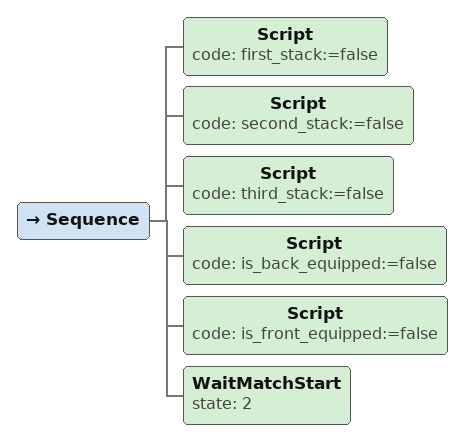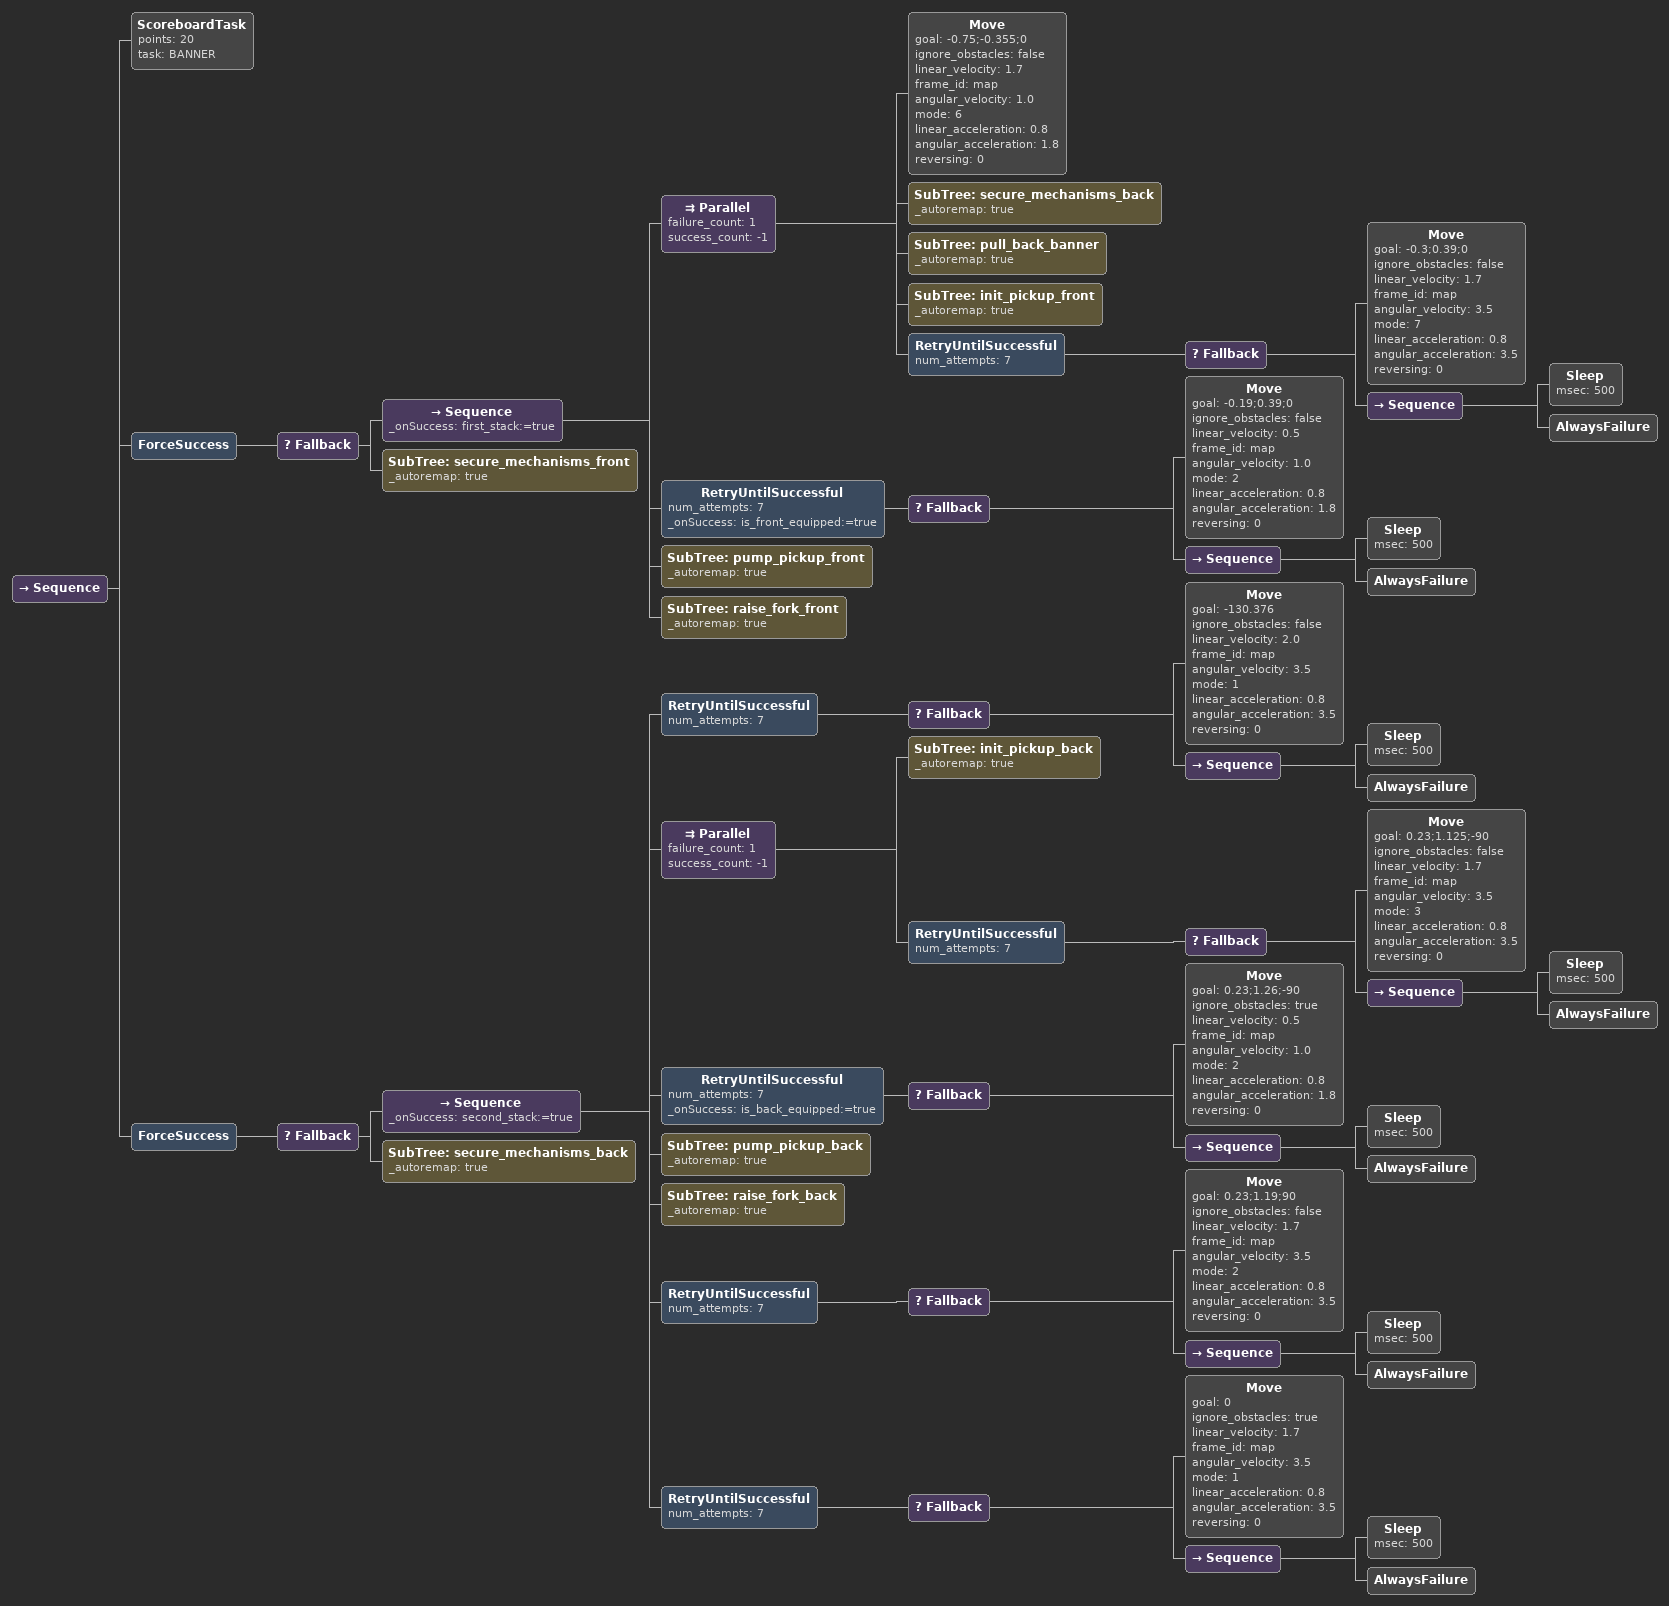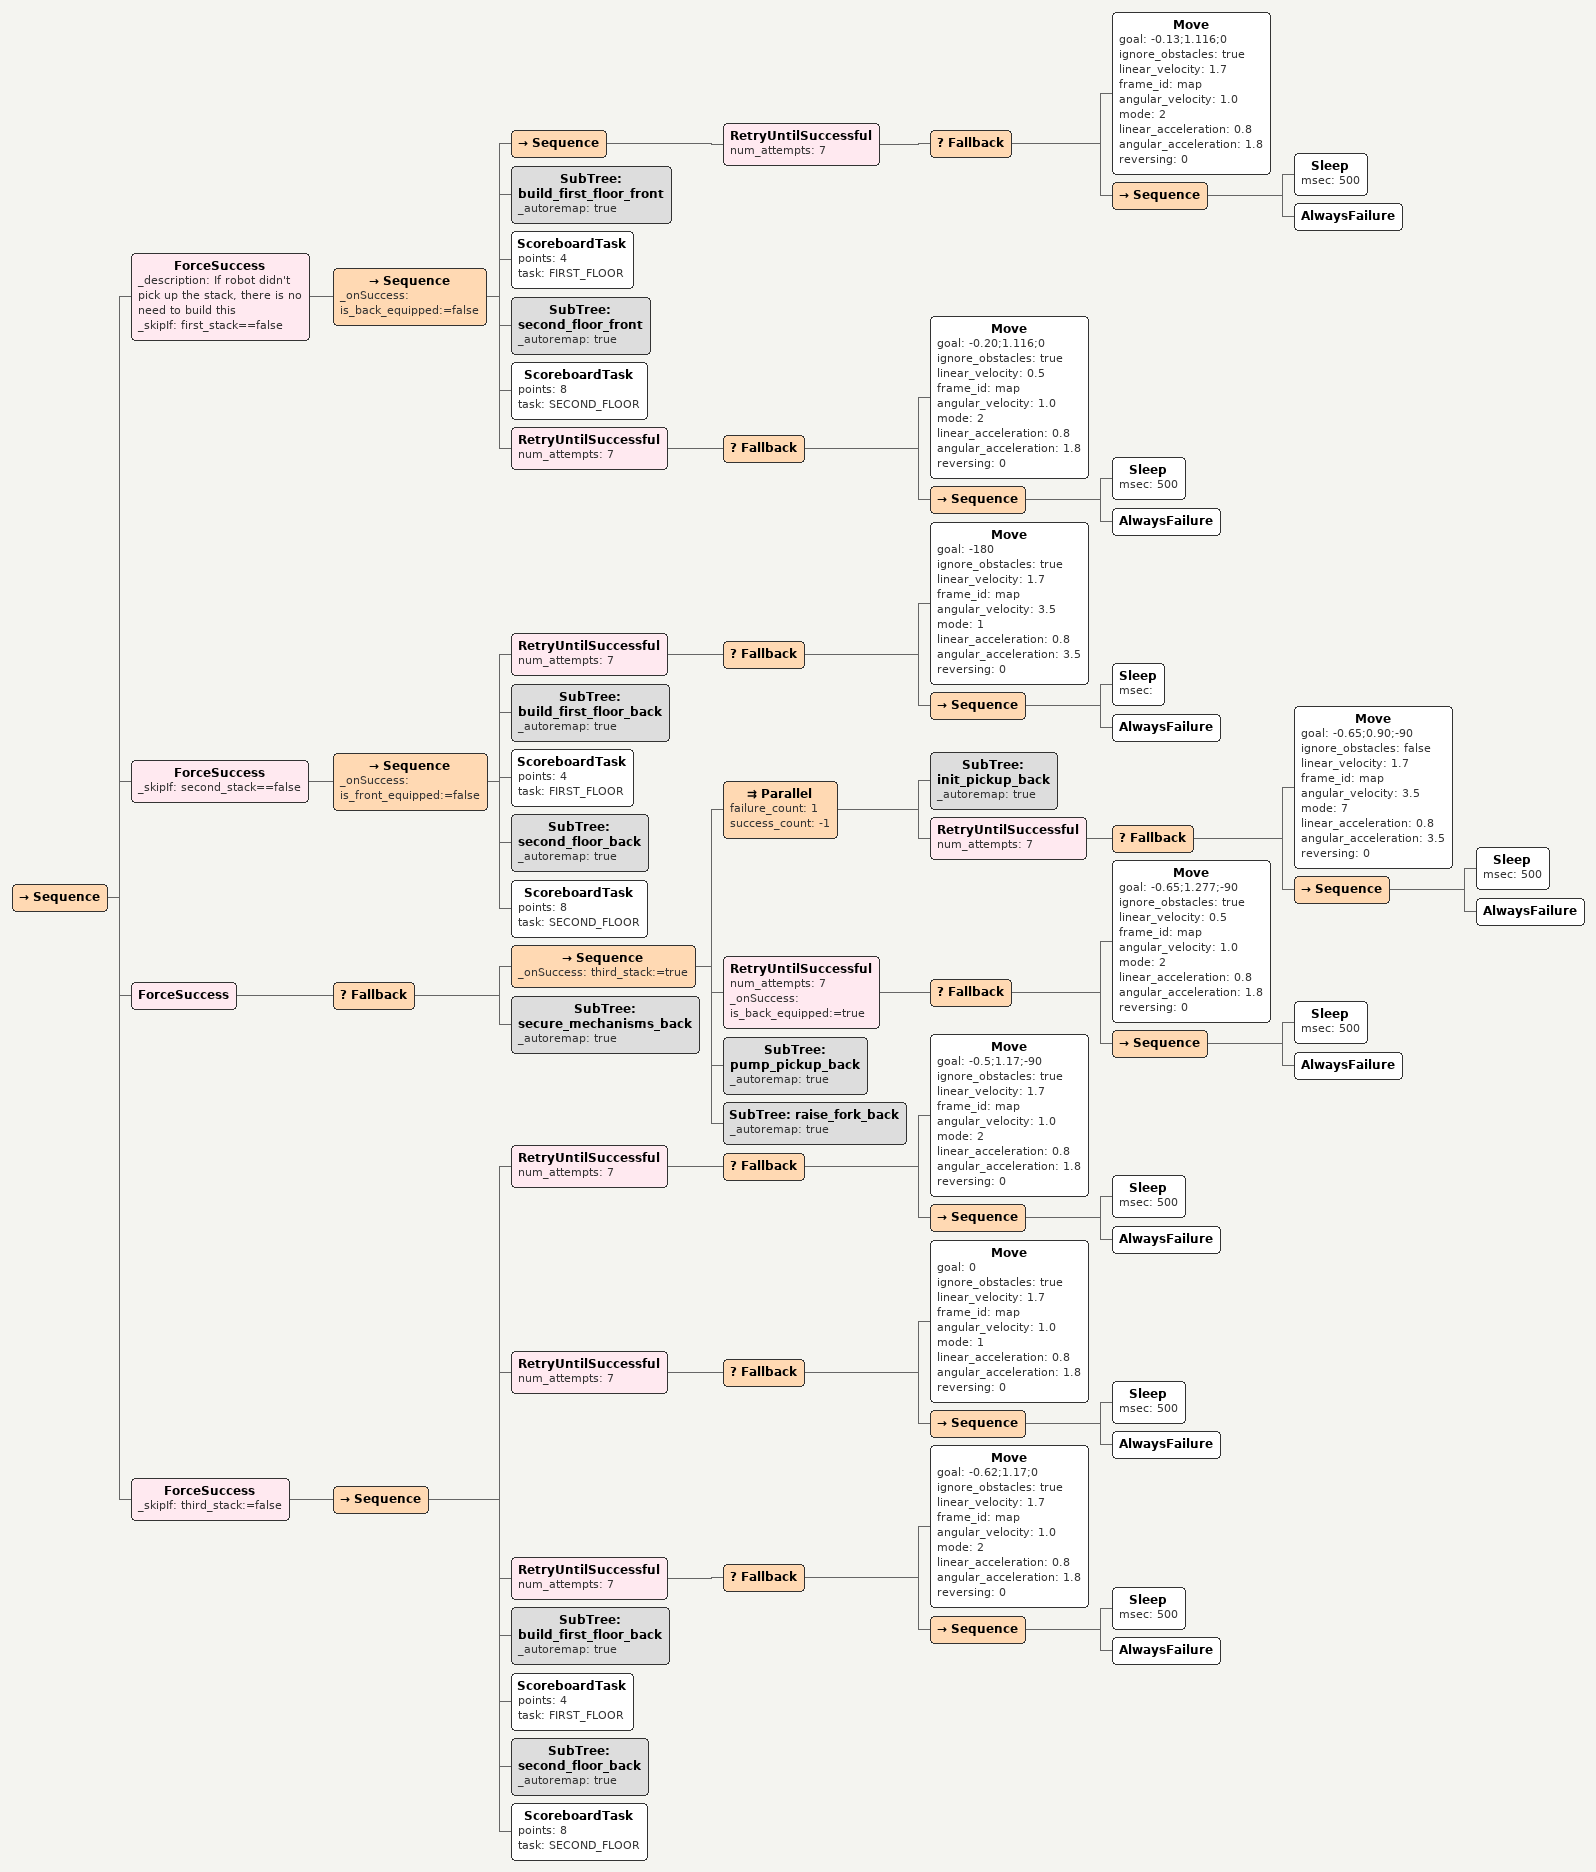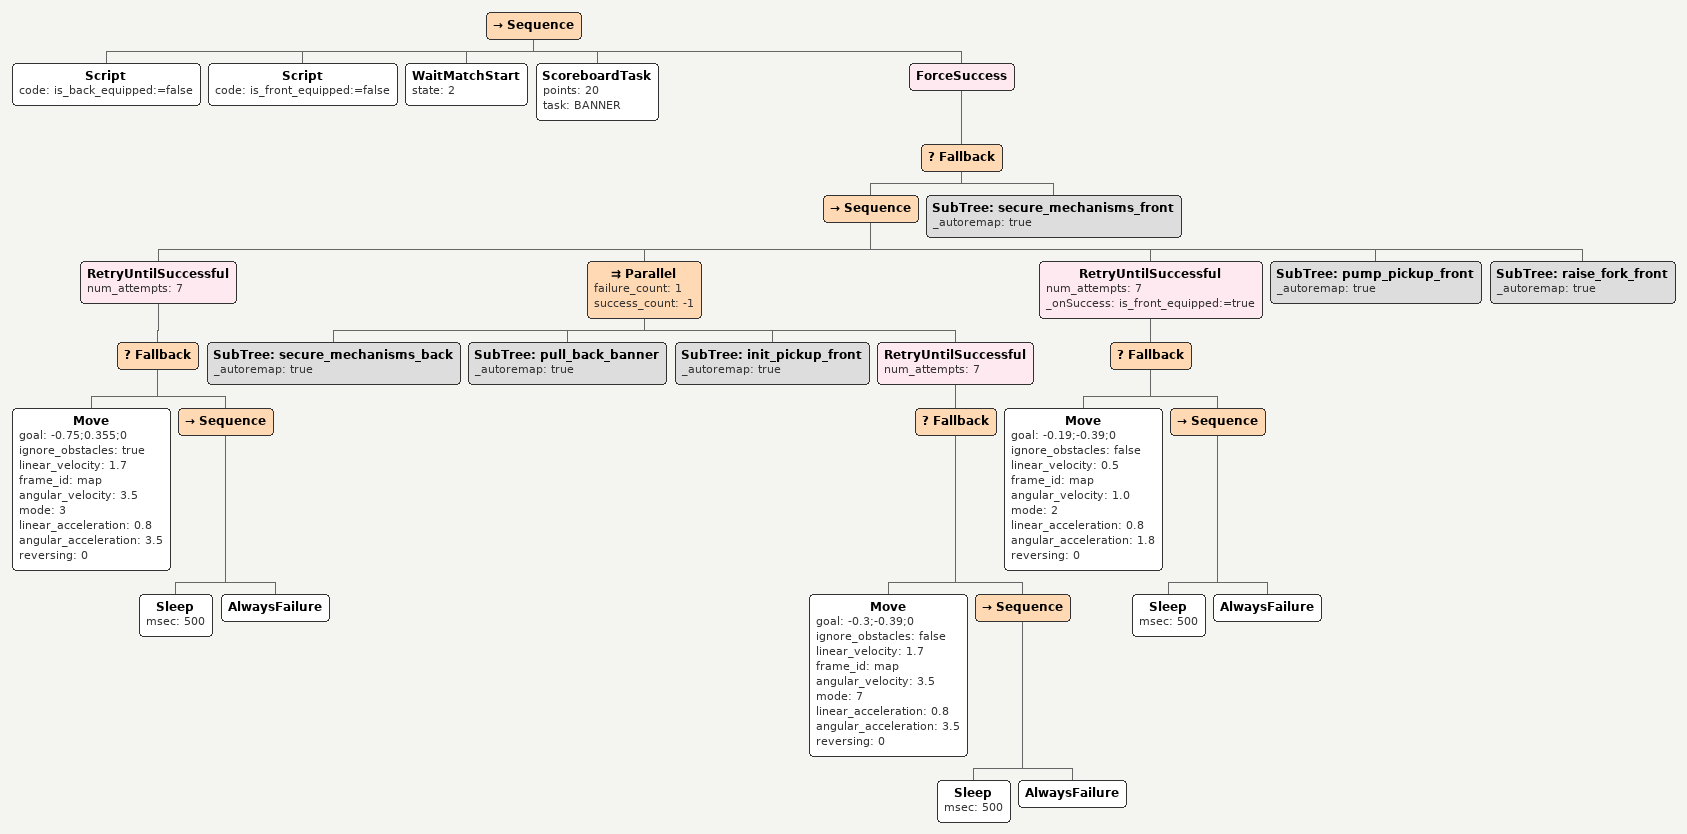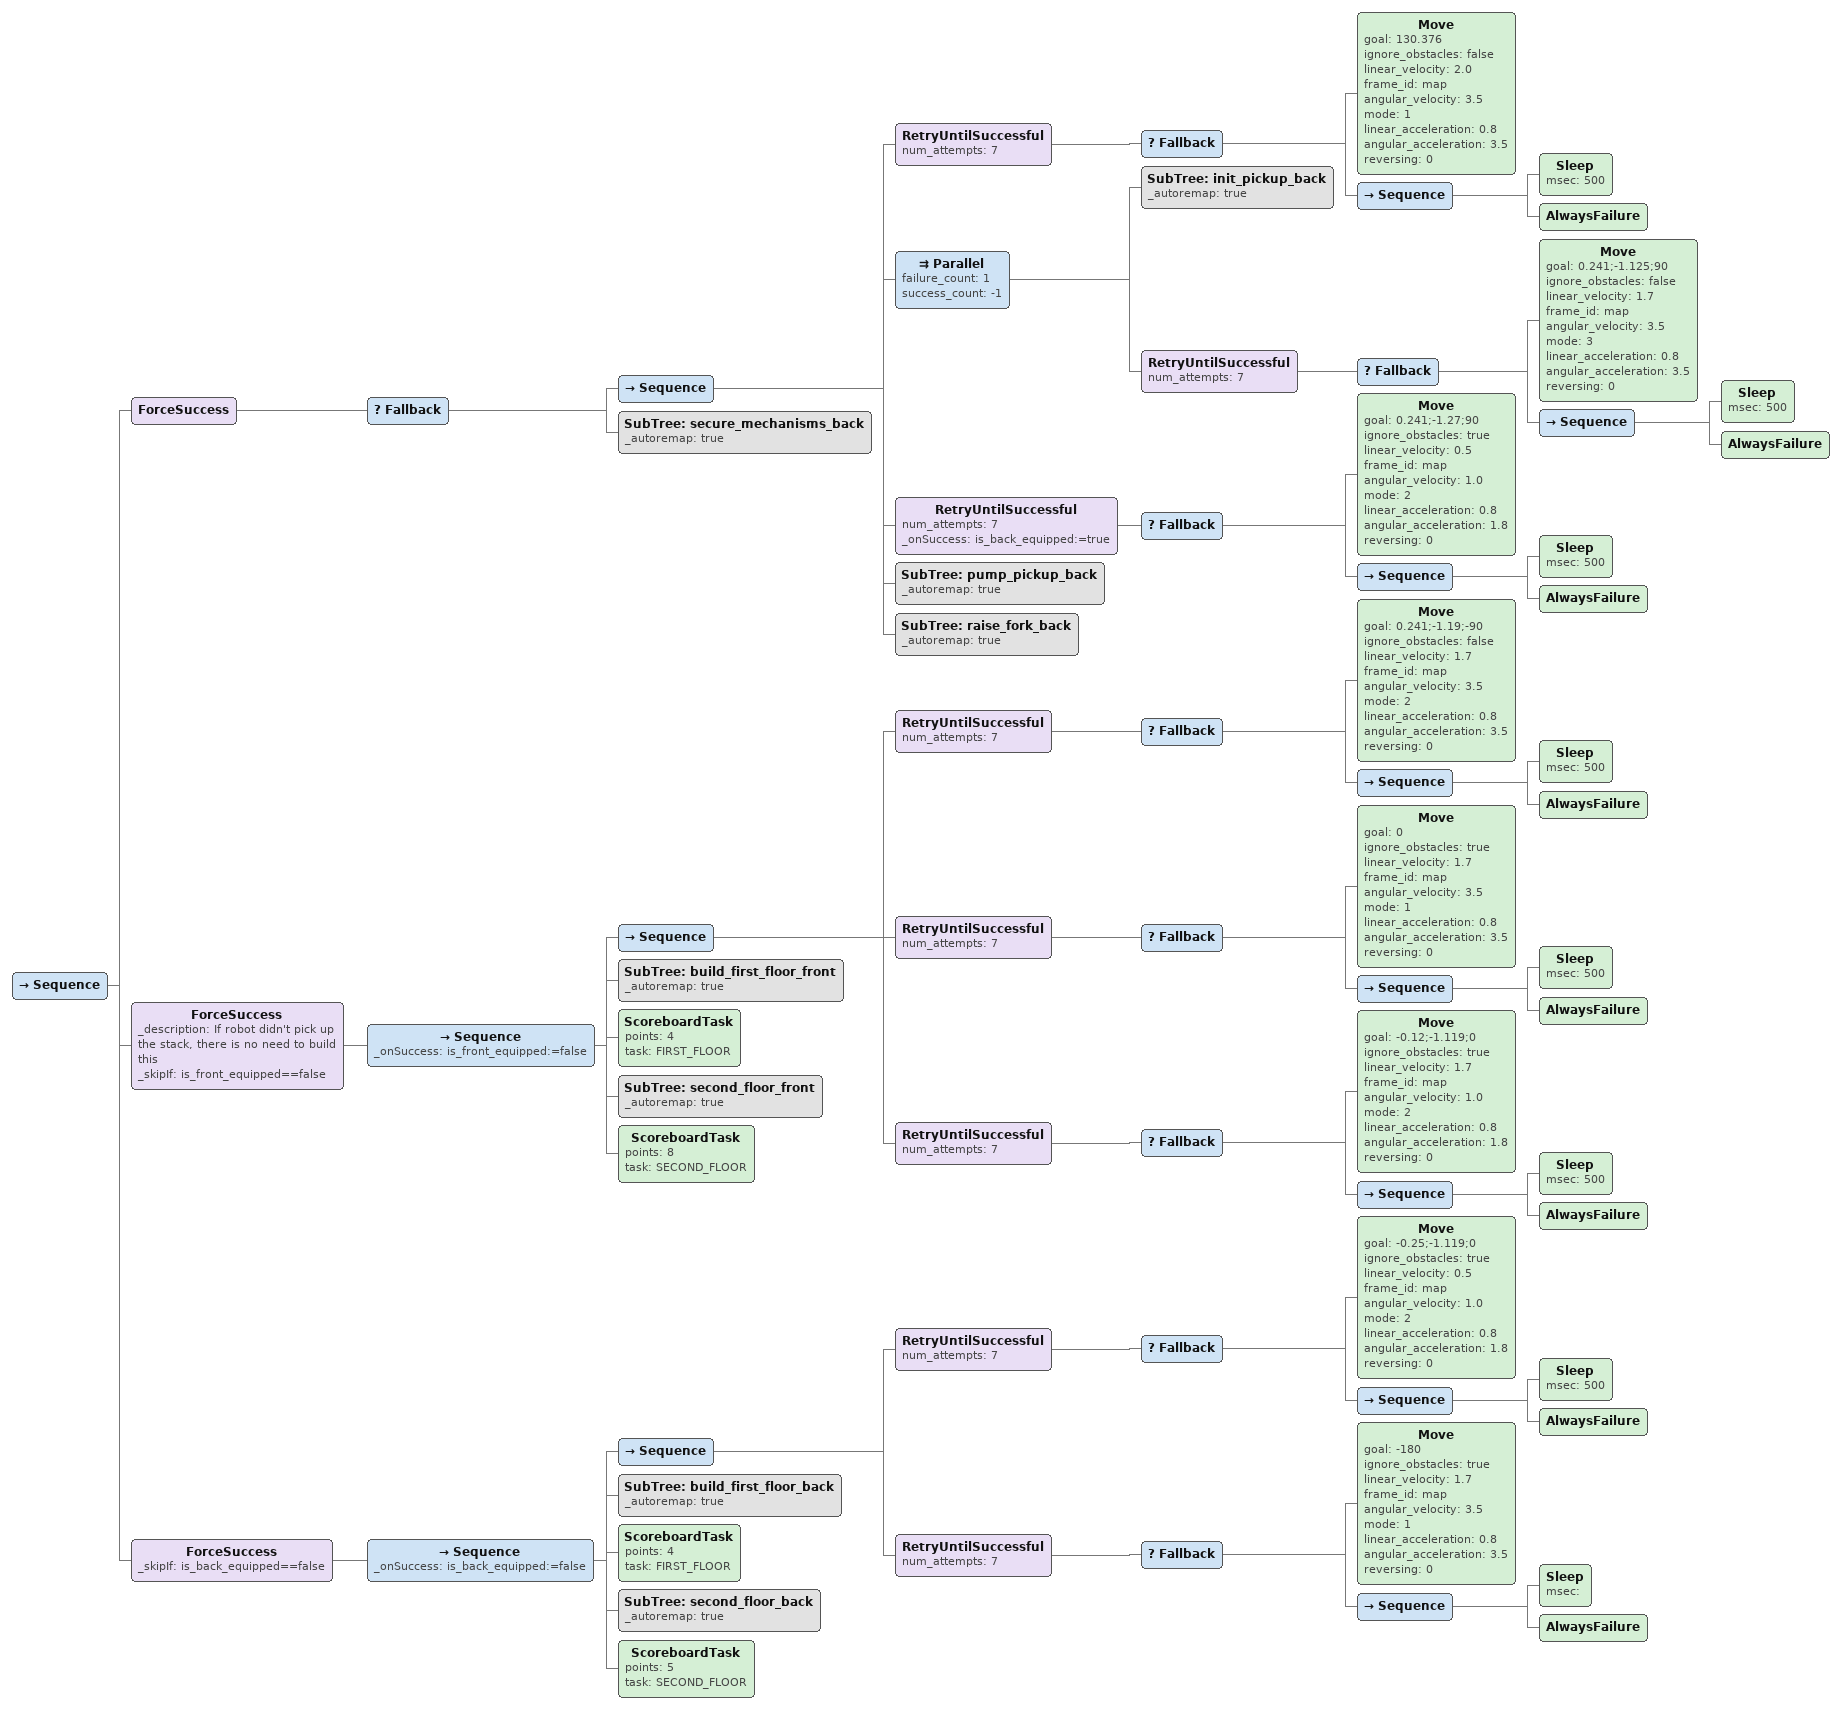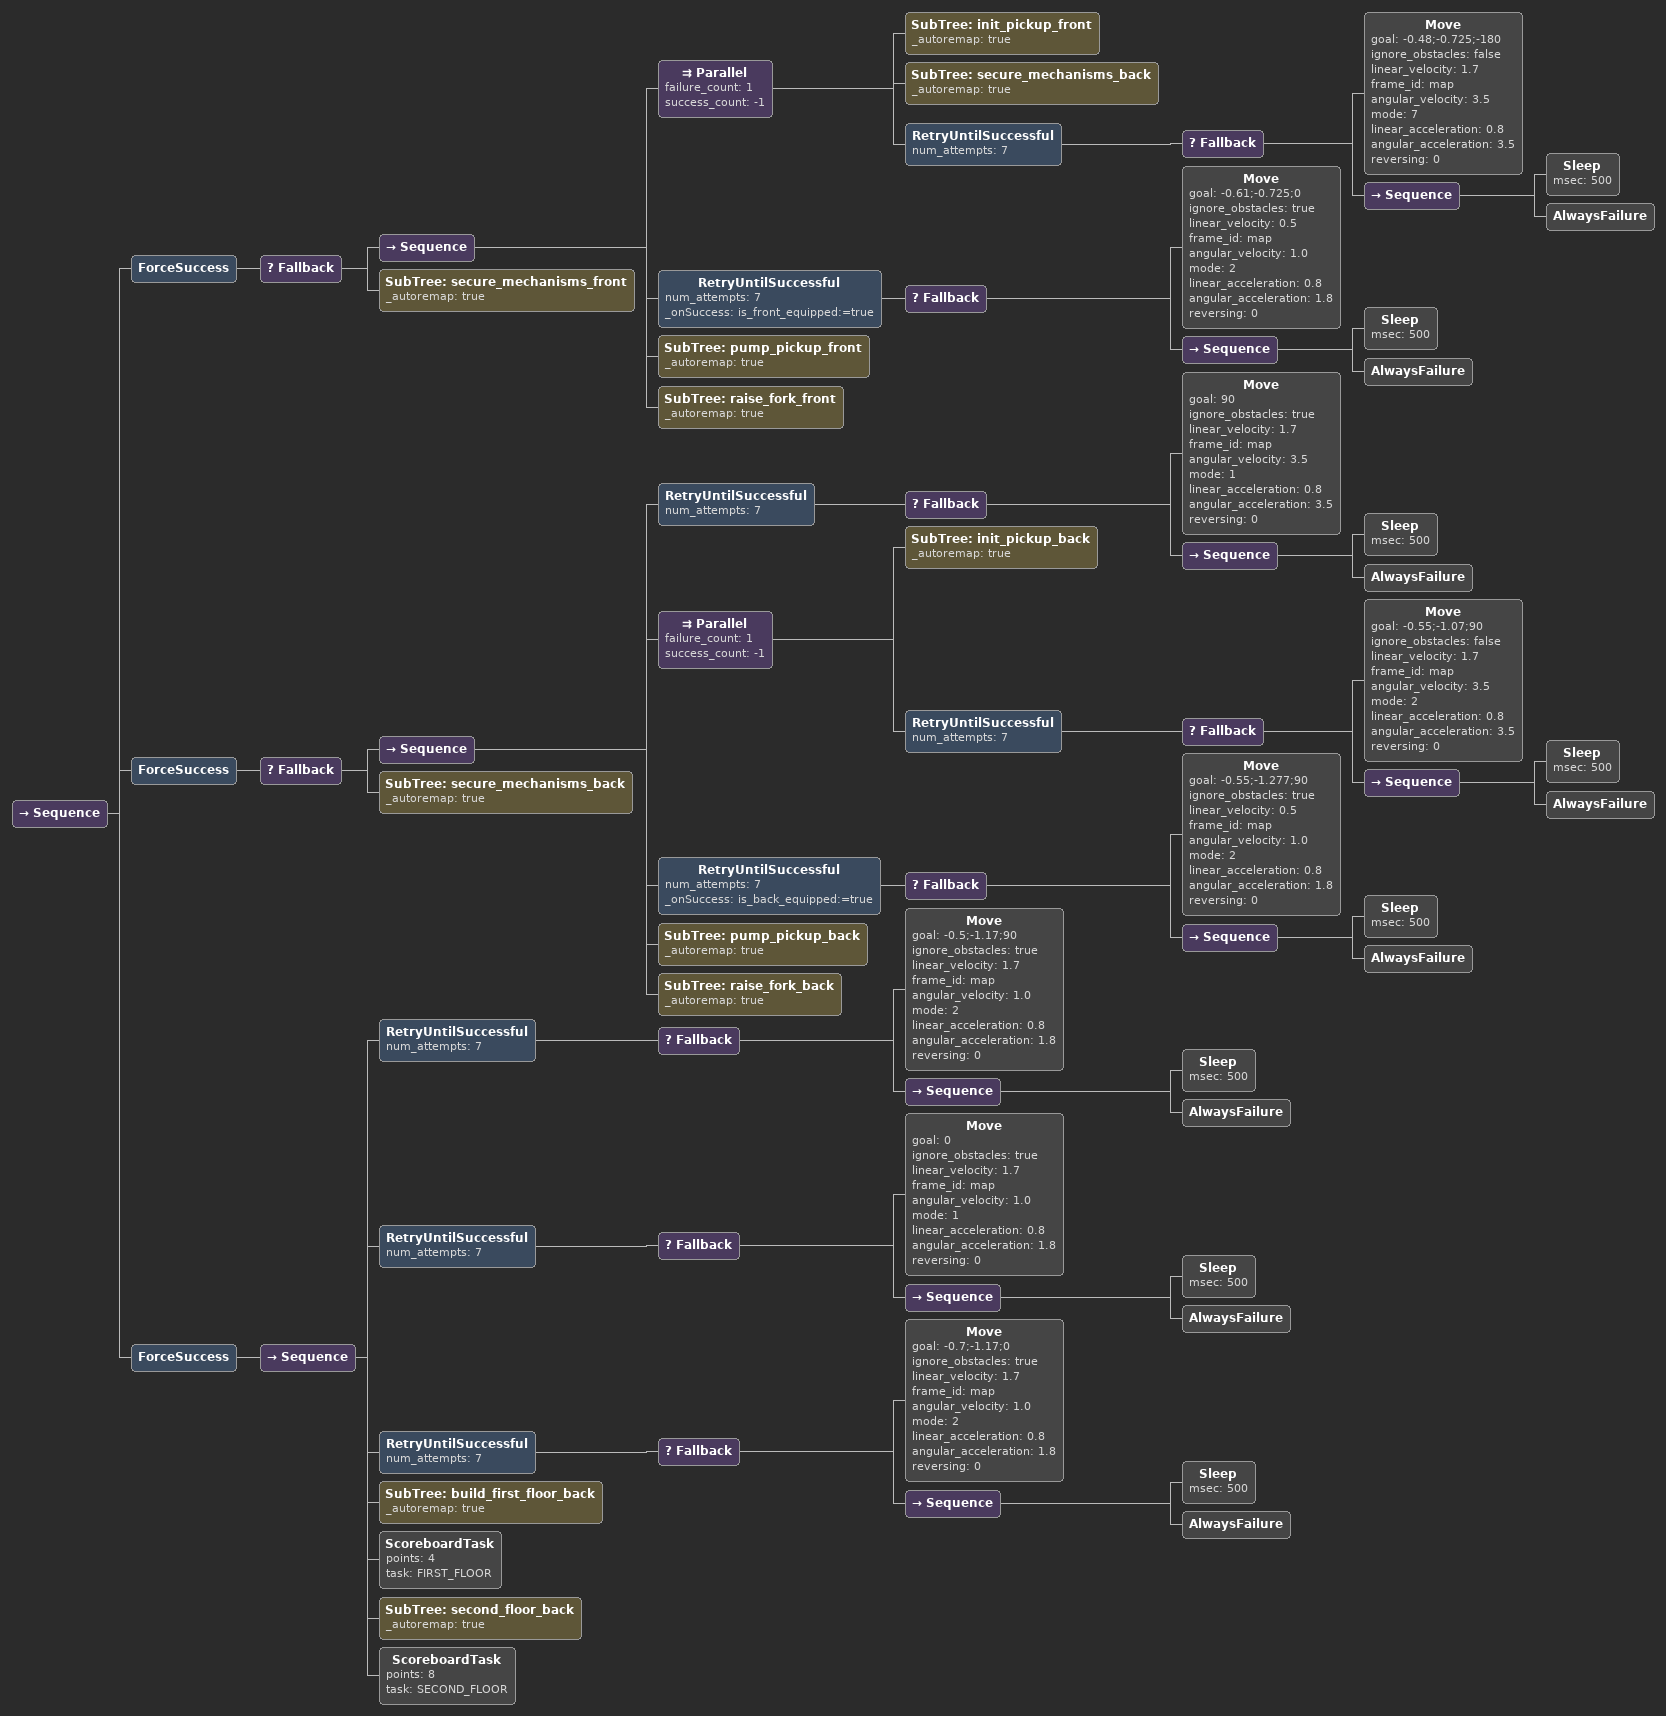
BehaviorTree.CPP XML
<Sequence>
  <Script code="first_stack:=false"/>
  <Script code="second_stack:=false"/>
  <Script code="third_stack:=false"/>
  <Script code="is_back_equipped:=false"/>
  <Script code="is_front_equipped:=false"/>
  <WaitMatchStart state="2"/>
</Sequence>

<Sequence>
  <ScoreboardTask points="20" task="BANNER"/>
  <ForceSuccess>
    <Fallback>
      <Sequence _onSuccess="first_stack:=true">
        <Parallel failure_count="1" success_count="-1">
          <Move goal="-0.75;-0.355;0" ignore_obstacles="false" linear_velocity="1.7" frame_id="map" angular_velocity="1.0" mode="6" linear_acceleration="0.8" angular_acceleration="1.8" reversing="0"/>
          <SubTree ID="secure_mechanisms_back" _autoremap="true"/>
          <SubTree ID="pull_back_banner" _autoremap="true"/>
          <SubTree ID="init_pickup_front" _autoremap="true"/>
          <RetryUntilSuccessful num_attempts="7">
            <Fallback>
              <Move goal="-0.3;0.39;0" ignore_obstacles="false" linear_velocity="1.7" frame_id="map" angular_velocity="3.5" mode="7" linear_acceleration="0.8" angular_acceleration="3.5" reversing="0"/>
              <Sequence>
                <Sleep msec="500"/>
                <AlwaysFailure/>
              </Sequence>
            </Fallback>
          </RetryUntilSuccessful>
        </Parallel>
        <RetryUntilSuccessful num_attempts="7" _onSuccess="is_front_equipped:=true">
          <Fallback>
            <Move goal="-0.19;0.39;0" ignore_obstacles="false" linear_velocity="0.5" frame_id="map" angular_velocity="1.0" mode="2" linear_acceleration="0.8" angular_acceleration="1.8" reversing="0"/>
            <Sequence>
              <Sleep msec="500"/>
              <AlwaysFailure/>
            </Sequence>
          </Fallback>
        </RetryUntilSuccessful>
        <SubTree ID="pump_pickup_front" _autoremap="true"/>
        <SubTree ID="raise_fork_front" _autoremap="true"/>
      </Sequence>
      <SubTree ID="secure_mechanisms_front" _autoremap="true"/>
    </Fallback>
  </ForceSuccess>
  <ForceSuccess>
    <Fallback>
      <Sequence _onSuccess="second_stack:=true">
        <RetryUntilSuccessful num_attempts="7">
          <Fallback>
            <Move goal="-130.376" ignore_obstacles="false" linear_velocity="2.0" frame_id="map" angular_velocity="3.5" mode="1" linear_acceleration="0.8" angular_acceleration="3.5" reversing="0"/>
            <Sequence>
              <Sleep msec="500"/>
              <AlwaysFailure/>
            </Sequence>
          </Fallback>
        </RetryUntilSuccessful>
        <Parallel failure_count="1" success_count="-1">
          <SubTree ID="init_pickup_back" _autoremap="true"/>
          <RetryUntilSuccessful num_attempts="7">
            <Fallback>
              <Move goal="0.23;1.125;-90" ignore_obstacles="false" linear_velocity="1.7" frame_id="map" angular_velocity="3.5" mode="3" linear_acceleration="0.8" angular_acceleration="3.5" reversing="0"/>
              <Sequence>
                <Sleep msec="500"/>
                <AlwaysFailure/>
              </Sequence>
            </Fallback>
          </RetryUntilSuccessful>
        </Parallel>
        <RetryUntilSuccessful num_attempts="7" _onSuccess="is_back_equipped:=true">
          <Fallback>
            <Move goal="0.23;1.26;-90" ignore_obstacles="true" linear_velocity="0.5" frame_id="map" angular_velocity="1.0" mode="2" linear_acceleration="0.8" angular_acceleration="1.8" reversing="0"/>
            <Sequence>
              <Sleep msec="500"/>
              <AlwaysFailure/>
            </Sequence>
          </Fallback>
        </RetryUntilSuccessful>
        <SubTree ID="pump_pickup_back" _autoremap="true"/>
        <SubTree ID="raise_fork_back" _autoremap="true"/>
        <RetryUntilSuccessful num_attempts="7">
          <Fallback>
            <Move goal="0.23;1.19;90" ignore_obstacles="false" linear_velocity="1.7" frame_id="map" angular_velocity="3.5" mode="2" linear_acceleration="0.8" angular_acceleration="3.5" reversing="0"/>
            <Sequence>
              <Sleep msec="500"/>
              <AlwaysFailure/>
            </Sequence>
          </Fallback>
        </RetryUntilSuccessful>
        <RetryUntilSuccessful num_attempts="7">
          <Fallback>
            <Move goal="0" ignore_obstacles="true" linear_velocity="1.7" frame_id="map" angular_velocity="3.5" mode="1" linear_acceleration="0.8" angular_acceleration="3.5" reversing="0"/>
            <Sequence>
              <Sleep msec="500"/>
              <AlwaysFailure/>
            </Sequence>
          </Fallback>
        </RetryUntilSuccessful>
      </Sequence>
      <SubTree ID="secure_mechanisms_back" _autoremap="true"/>
    </Fallback>
  </ForceSuccess>
</Sequence>

<Sequence>
      <ForceSuccess _description="If robot didn't pick up the stack, there is no need to build this" _skipIf="first_stack==false">
        <Sequence _onSuccess="is_back_equipped:=false">
          <Sequence>
            <RetryUntilSuccessful num_attempts="7">
              <Fallback>
                <Move goal="-0.13;1.116;0" ignore_obstacles="true" linear_velocity="1.7" frame_id="map" angular_velocity="1.0" mode="2" linear_acceleration="0.8" angular_acceleration="1.8" reversing="0"/>
                <Sequence>
                  <Sleep msec="500"/>
                  <AlwaysFailure/>
                </Sequence>
              </Fallback>
            </RetryUntilSuccessful>
          </Sequence>
          <SubTree ID="build_first_floor_front" _autoremap="true"/>
          <ScoreboardTask points="4" task="FIRST_FLOOR"/>
          <SubTree ID="second_floor_front" _autoremap="true"/>
          <ScoreboardTask points="8" task="SECOND_FLOOR"/>
          <RetryUntilSuccessful num_attempts="7">
            <Fallback>
              <Move goal="-0.20;1.116;0" ignore_obstacles="true" linear_velocity="0.5" frame_id="map" angular_velocity="1.0" mode="2" linear_acceleration="0.8" angular_acceleration="1.8" reversing="0"/>
              <Sequence>
                <Sleep msec="500"/>
                <AlwaysFailure/>
              </Sequence>
            </Fallback>
          </RetryUntilSuccessful>
        </Sequence>
      </ForceSuccess>
      <ForceSuccess _skipIf="second_stack==false">
        <Sequence _onSuccess="is_front_equipped:=false">
          <RetryUntilSuccessful num_attempts="7">
            <Fallback>
              <Move goal="-180" ignore_obstacles="true" linear_velocity="1.7" frame_id="map" angular_velocity="3.5" mode="1" linear_acceleration="0.8" angular_acceleration="3.5" reversing="0"/>
              <Sequence>
                <Sleep msec=""/>
                <AlwaysFailure/>
              </Sequence>
            </Fallback>
          </RetryUntilSuccessful>
          <SubTree ID="build_first_floor_back" _autoremap="true"/>
          <ScoreboardTask points="4" task="FIRST_FLOOR"/>
          <SubTree ID="second_floor_back" _autoremap="true"/>
          <ScoreboardTask points="8" task="SECOND_FLOOR"/>
        </Sequence>
      </ForceSuccess>
      <ForceSuccess>
        <Fallback>
          <Sequence _onSuccess="third_stack:=true">
            <Parallel failure_count="1" success_count="-1">
              <SubTree ID="init_pickup_back" _autoremap="true"/>
              <RetryUntilSuccessful num_attempts="7">
                <Fallback>
                  <Move goal="-0.65;0.90;-90" ignore_obstacles="false" linear_velocity="1.7" frame_id="map" angular_velocity="3.5" mode="7" linear_acceleration="0.8" angular_acceleration="3.5" reversing="0"/>
                  <Sequence>
                    <Sleep msec="500"/>
                    <AlwaysFailure/>
                  </Sequence>
                </Fallback>
              </RetryUntilSuccessful>
            </Parallel>
            <RetryUntilSuccessful num_attempts="7" _onSuccess="is_back_equipped:=true
">
              <Fallback>
                <Move goal="-0.65;1.277;-90" ignore_obstacles="true" linear_velocity="0.5" frame_id="map" angular_velocity="1.0" mode="2" linear_acceleration="0.8" angular_acceleration="1.8" reversing="0"/>
                <Sequence>
                  <Sleep msec="500"/>
                  <AlwaysFailure/>
                </Sequence>
              </Fallback>
            </RetryUntilSuccessful>
            <SubTree ID="pump_pickup_back" _autoremap="true"/>
            <SubTree ID="raise_fork_back" _autoremap="true"/>
          </Sequence>
          <SubTree ID="secure_mechanisms_back" _autoremap="true"/>
        </Fallback>
      </ForceSuccess>
      <ForceSuccess _skipIf="third_stack:=false">
        <Sequence>
          <RetryUntilSuccessful num_attempts="7">
            <Fallback>
              <Move goal="-0.5;1.17;-90" ignore_obstacles="true" linear_velocity="1.7" frame_id="map" angular_velocity="1.0" mode="2" linear_acceleration="0.8" angular_acceleration="1.8" reversing="0"/>
              <Sequence>
                <Sleep msec="500"/>
                <AlwaysFailure/>
              </Sequence>
            </Fallback>
          </RetryUntilSuccessful>
          <RetryUntilSuccessful num_attempts="7">
            <Fallback>
              <Move goal="0" ignore_obstacles="true" linear_velocity="1.7" frame_id="map" angular_velocity="1.0" mode="1" linear_acceleration="0.8" angular_acceleration="1.8" reversing="0"/>
              <Sequence>
                <Sleep msec="500"/>
                <AlwaysFailure/>
              </Sequence>
            </Fallback>
          </RetryUntilSuccessful>
          <RetryUntilSuccessful num_attempts="7">
            <Fallback>
              <Move goal="-0.62;1.17;0" ignore_obstacles="true" linear_velocity="1.7" frame_id="map" angular_velocity="1.0" mode="2" linear_acceleration="0.8" angular_acceleration="1.8" reversing="0"/>
              <Sequence>
                <Sleep msec="500"/>
                <AlwaysFailure/>
              </Sequence>
            </Fallback>
          </RetryUntilSuccessful>
          <SubTree ID="build_first_floor_back" _autoremap="true"/>
          <ScoreboardTask points="4" task="FIRST_FLOOR"/>
          <SubTree ID="second_floor_back" _autoremap="true"/>
          <ScoreboardTask points="8" task="SECOND_FLOOR"/>
        </Sequence>
      </ForceSuccess>
    </Sequence>

<Sequence>
  <Script code="is_back_equipped:=false"/>
  <Script code="is_front_equipped:=false"/>
  <WaitMatchStart state="2"/>
  <ScoreboardTask points="20" task="BANNER"/>
  <ForceSuccess>
    <Fallback>
      <Sequence>
        <RetryUntilSuccessful num_attempts="7">
          <Fallback>
            <Move goal="-0.75;0.355;0" ignore_obstacles="true" linear_velocity="1.7" frame_id="map" angular_velocity="3.5" mode="3" linear_acceleration="0.8" angular_acceleration="3.5" reversing="0"/>
            <Sequence>
              <Sleep msec="500"/>
              <AlwaysFailure/>
            </Sequence>
          </Fallback>
        </RetryUntilSuccessful>
        <Parallel failure_count="1" success_count="-1">
          <SubTree ID="secure_mechanisms_back" _autoremap="true"/>
          <SubTree ID="pull_back_banner" _autoremap="true"/>
          <SubTree ID="init_pickup_front" _autoremap="true"/>
          <RetryUntilSuccessful num_attempts="7">
            <Fallback>
              <Move goal="-0.3;-0.39;0" ignore_obstacles="false" linear_velocity="1.7" frame_id="map" angular_velocity="3.5" mode="7" linear_acceleration="0.8" angular_acceleration="3.5" reversing="0"/>
              <Sequence>
                <Sleep msec="500"/>
                <AlwaysFailure/>
              </Sequence>
            </Fallback>
          </RetryUntilSuccessful>
        </Parallel>
        <RetryUntilSuccessful num_attempts="7" _onSuccess="is_front_equipped:=true">
          <Fallback>
            <Move goal="-0.19;-0.39;0" ignore_obstacles="false" linear_velocity="0.5" frame_id="map" angular_velocity="1.0" mode="2" linear_acceleration="0.8" angular_acceleration="1.8" reversing="0"/>
            <Sequence>
              <Sleep msec="500"/>
              <AlwaysFailure/>
            </Sequence>
          </Fallback>
        </RetryUntilSuccessful>
        <SubTree ID="pump_pickup_front" _autoremap="true"/>
        <SubTree ID="raise_fork_front" _autoremap="true"/>
      </Sequence>
      <SubTree ID="secure_mechanisms_front" _autoremap="true"/>
    </Fallback>
  </ForceSuccess>
</Sequence>

<Sequence>
  <ForceSuccess>
    <Fallback>
      <Sequence>
        <RetryUntilSuccessful num_attempts="7">
          <Fallback>
            <Move goal="130.376" ignore_obstacles="false" linear_velocity="2.0" frame_id="map" angular_velocity="3.5" mode="1" linear_acceleration="0.8" angular_acceleration="3.5" reversing="0"/>
            <Sequence>
              <Sleep msec="500"/>
              <AlwaysFailure/>
            </Sequence>
          </Fallback>
        </RetryUntilSuccessful>
        <Parallel failure_count="1" success_count="-1">
          <SubTree ID="init_pickup_back" _autoremap="true"/>
          <RetryUntilSuccessful num_attempts="7">
            <Fallback>
              <Move goal="0.241;-1.125;90" ignore_obstacles="false" linear_velocity="1.7" frame_id="map" angular_velocity="3.5" mode="3" linear_acceleration="0.8" angular_acceleration="3.5" reversing="0"/>
              <Sequence>
                <Sleep msec="500"/>
                <AlwaysFailure/>
              </Sequence>
            </Fallback>
          </RetryUntilSuccessful>
        </Parallel>
        <RetryUntilSuccessful num_attempts="7" _onSuccess="is_back_equipped:=true">
          <Fallback>
            <Move goal="0.241;-1.27;90" ignore_obstacles="true" linear_velocity="0.5" frame_id="map" angular_velocity="1.0" mode="2" linear_acceleration="0.8" angular_acceleration="1.8" reversing="0"/>
            <Sequence>
              <Sleep msec="500"/>
              <AlwaysFailure/>
            </Sequence>
          </Fallback>
        </RetryUntilSuccessful>
        <SubTree ID="pump_pickup_back" _autoremap="true"/>
        <SubTree ID="raise_fork_back" _autoremap="true"/>
      </Sequence>
      <SubTree ID="secure_mechanisms_back" _autoremap="true"/>
    </Fallback>
  </ForceSuccess>
  <ForceSuccess _description="If robot didn't pick up the stack, there is no need to build this" _skipIf="is_front_equipped==false">
    <Sequence _onSuccess="is_front_equipped:=false">
      <Sequence>
        <RetryUntilSuccessful num_attempts="7">
          <Fallback>
            <Move goal="0.241;-1.19;-90" ignore_obstacles="false" linear_velocity="1.7" frame_id="map" angular_velocity="3.5" mode="2" linear_acceleration="0.8" angular_acceleration="3.5" reversing="0"/>
            <Sequence>
              <Sleep msec="500"/>
              <AlwaysFailure/>
            </Sequence>
          </Fallback>
        </RetryUntilSuccessful>
        <RetryUntilSuccessful num_attempts="7">
          <Fallback>
            <Move goal="0" ignore_obstacles="true" linear_velocity="1.7" frame_id="map" angular_velocity="3.5" mode="1" linear_acceleration="0.8" angular_acceleration="3.5" reversing="0"/>
            <Sequence>
              <Sleep msec="500"/>
              <AlwaysFailure/>
            </Sequence>
          </Fallback>
        </RetryUntilSuccessful>
        <RetryUntilSuccessful num_attempts="7">
          <Fallback>
            <Move goal="-0.12;-1.119;0" ignore_obstacles="true" linear_velocity="1.7" frame_id="map" angular_velocity="1.0" mode="2" linear_acceleration="0.8" angular_acceleration="1.8" reversing="0"/>
            <Sequence>
              <Sleep msec="500"/>
              <AlwaysFailure/>
            </Sequence>
          </Fallback>
        </RetryUntilSuccessful>
      </Sequence>
      <SubTree ID="build_first_floor_front" _autoremap="true"/>
      <ScoreboardTask points="4" task="FIRST_FLOOR"/>
      <SubTree ID="second_floor_front" _autoremap="true"/>
      <ScoreboardTask points="8" task="SECOND_FLOOR"/>
    </Sequence>
  </ForceSuccess>
  <ForceSuccess _skipIf="is_back_equipped==false">
    <Sequence _onSuccess="is_back_equipped:=false">
      <Sequence>
        <RetryUntilSuccessful num_attempts="7">
          <Fallback>
            <Move goal="-0.25;-1.119;0" ignore_obstacles="true" linear_velocity="0.5" frame_id="map" angular_velocity="1.0" mode="2" linear_acceleration="0.8" angular_acceleration="1.8" reversing="0"/>
            <Sequence>
              <Sleep msec="500"/>
              <AlwaysFailure/>
            </Sequence>
          </Fallback>
        </RetryUntilSuccessful>
        <RetryUntilSuccessful num_attempts="7">
          <Fallback>
            <Move goal="-180" ignore_obstacles="true" linear_velocity="1.7" frame_id="map" angular_velocity="3.5" mode="1" linear_acceleration="0.8" angular_acceleration="3.5" reversing="0"/>
            <Sequence>
              <Sleep msec=""/>
              <AlwaysFailure/>
            </Sequence>
          </Fallback>
        </RetryUntilSuccessful>
      </Sequence>
      <SubTree ID="build_first_floor_back" _autoremap="true"/>
      <ScoreboardTask points="4" task="FIRST_FLOOR"/>
      <SubTree ID="second_floor_back" _autoremap="true"/>
      <ScoreboardTask points="5" task="SECOND_FLOOR"/>
    </Sequence>
  </ForceSuccess>
</Sequence>

<Sequence>
      <ForceSuccess>
        <Fallback>
          <Sequence>
            <Parallel failure_count="1" success_count="-1">
              <SubTree ID="init_pickup_front" _autoremap="true"/>
              <SubTree ID="secure_mechanisms_back" _autoremap="true"/>
              <RetryUntilSuccessful num_attempts="7">
                <Fallback>
                  <Move goal="-0.48;-0.725;-180" ignore_obstacles="false" linear_velocity="1.7" frame_id="map" angular_velocity="3.5" mode="7" linear_acceleration="0.8" angular_acceleration="3.5" reversing="0"/>
                  <Sequence>
                    <Sleep msec="500"/>
                    <AlwaysFailure/>
                  </Sequence>
                </Fallback>
              </RetryUntilSuccessful>
            </Parallel>
            <RetryUntilSuccessful num_attempts="7" _onSuccess="is_front_equipped:=true">
              <Fallback>
                <Move goal="-0.61;-0.725;0" ignore_obstacles="true" linear_velocity="0.5" frame_id="map" angular_velocity="1.0" mode="2" linear_acceleration="0.8" angular_acceleration="1.8" reversing="0"/>
                <Sequence>
                  <Sleep msec="500"/>
                  <AlwaysFailure/>
                </Sequence>
              </Fallback>
            </RetryUntilSuccessful>
            <SubTree ID="pump_pickup_front" _autoremap="true"/>
            <SubTree ID="raise_fork_front" _autoremap="true"/>
          </Sequence>
          <SubTree ID="secure_mechanisms_front" _autoremap="true"/>
        </Fallback>
      </ForceSuccess>
      <ForceSuccess>
        <Fallback>
          <Sequence>
            <RetryUntilSuccessful num_attempts="7">
              <Fallback>
                <Move goal="90" ignore_obstacles="true" linear_velocity="1.7" frame_id="map" angular_velocity="3.5" mode="1" linear_acceleration="0.8" angular_acceleration="3.5" reversing="0"/>
                <Sequence>
                  <Sleep msec="500"/>
                  <AlwaysFailure/>
                </Sequence>
              </Fallback>
            </RetryUntilSuccessful>
            <Parallel failure_count="1" success_count="-1">
              <SubTree ID="init_pickup_back" _autoremap="true"/>
              <RetryUntilSuccessful num_attempts="7">
                <Fallback>
                  <Move goal="-0.55;-1.07;90" ignore_obstacles="false" linear_velocity="1.7" frame_id="map" angular_velocity="3.5" mode="2" linear_acceleration="0.8" angular_acceleration="3.5" reversing="0"/>
                  <Sequence>
                    <Sleep msec="500"/>
                    <AlwaysFailure/>
                  </Sequence>
                </Fallback>
              </RetryUntilSuccessful>
            </Parallel>
            <RetryUntilSuccessful num_attempts="7" _onSuccess="is_back_equipped:=true
">
              <Fallback>
                <Move goal="-0.55;-1.277;90" ignore_obstacles="true" linear_velocity="0.5" frame_id="map" angular_velocity="1.0" mode="2" linear_acceleration="0.8" angular_acceleration="1.8" reversing="0"/>
                <Sequence>
                  <Sleep msec="500"/>
                  <AlwaysFailure/>
                </Sequence>
              </Fallback>
            </RetryUntilSuccessful>
            <SubTree ID="pump_pickup_back" _autoremap="true"/>
            <SubTree ID="raise_fork_back" _autoremap="true"/>
          </Sequence>
          <SubTree ID="secure_mechanisms_back" _autoremap="true"/>
        </Fallback>
      </ForceSuccess>
      <ForceSuccess>
        <Sequence>
          <RetryUntilSuccessful num_attempts="7">
            <Fallback>
              <Move goal="-0.5;-1.17;90" ignore_obstacles="true" linear_velocity="1.7" frame_id="map" angular_velocity="1.0" mode="2" linear_acceleration="0.8" angular_acceleration="1.8" reversing="0"/>
              <Sequence>
                <Sleep msec="500"/>
                <AlwaysFailure/>
              </Sequence>
            </Fallback>
          </RetryUntilSuccessful>
          <RetryUntilSuccessful num_attempts="7">
            <Fallback>
              <Move goal="0" ignore_obstacles="true" linear_velocity="1.7" frame_id="map" angular_velocity="1.0" mode="1" linear_acceleration="0.8" angular_acceleration="1.8" reversing="0"/>
              <Sequence>
                <Sleep msec="500"/>
                <AlwaysFailure/>
              </Sequence>
            </Fallback>
          </RetryUntilSuccessful>
          <RetryUntilSuccessful num_attempts="7">
            <Fallback>
              <Move goal="-0.7;-1.17;0" ignore_obstacles="true" linear_velocity="1.7" frame_id="map" angular_velocity="1.0" mode="2" linear_acceleration="0.8" angular_acceleration="1.8" reversing="0"/>
              <Sequence>
                <Sleep msec="500"/>
                <AlwaysFailure/>
              </Sequence>
            </Fallback>
          </RetryUntilSuccessful>
          <SubTree ID="build_first_floor_back" _autoremap="true"/>
          <ScoreboardTask points="4" task="FIRST_FLOOR"/>
          <SubTree ID="second_floor_back" _autoremap="true"/>
          <ScoreboardTask points="8" task="SECOND_FLOOR"/>
        </Sequence>
      </ForceSuccess>
    </Sequence>
